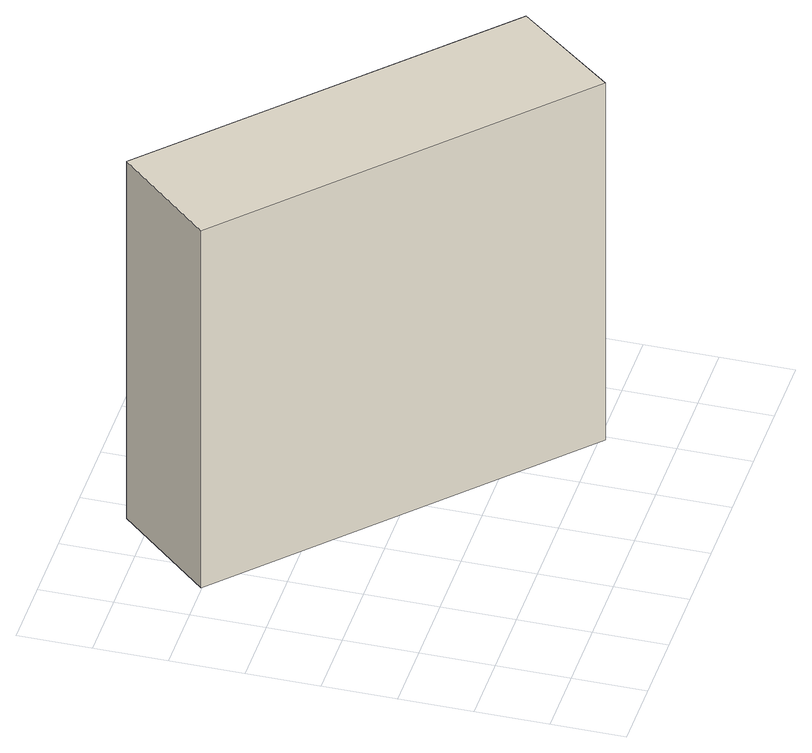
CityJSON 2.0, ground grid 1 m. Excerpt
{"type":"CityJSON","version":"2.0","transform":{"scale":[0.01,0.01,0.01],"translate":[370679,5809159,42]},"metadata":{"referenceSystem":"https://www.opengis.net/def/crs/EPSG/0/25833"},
"CityObjects":{
"building1":{"type":"Building","attributes":{"Gemeindeschluessel":"11000006","BezugspunktDach":"2200","function":"51009_1610","measuredHeight":5.83,"storeysAboveGround":0},"address":[{"country":"Germany","locality":"Berlin"}],"geometry":[{"type":"Solid","lod":"1","boundaries":[[[[0,1,2,3]],[[4,5,6,7]],[[4,7,3,2]],[[5,4,2,1]],[[6,5,1,0]],[[7,6,0,3]]]]}]}
},
"vertices":[
[495,93,610],[604,227,610],[175,632,610],[59,502,610],[175,632,46],[604,227,46],[495,93,46],[59,502,46]
]}
